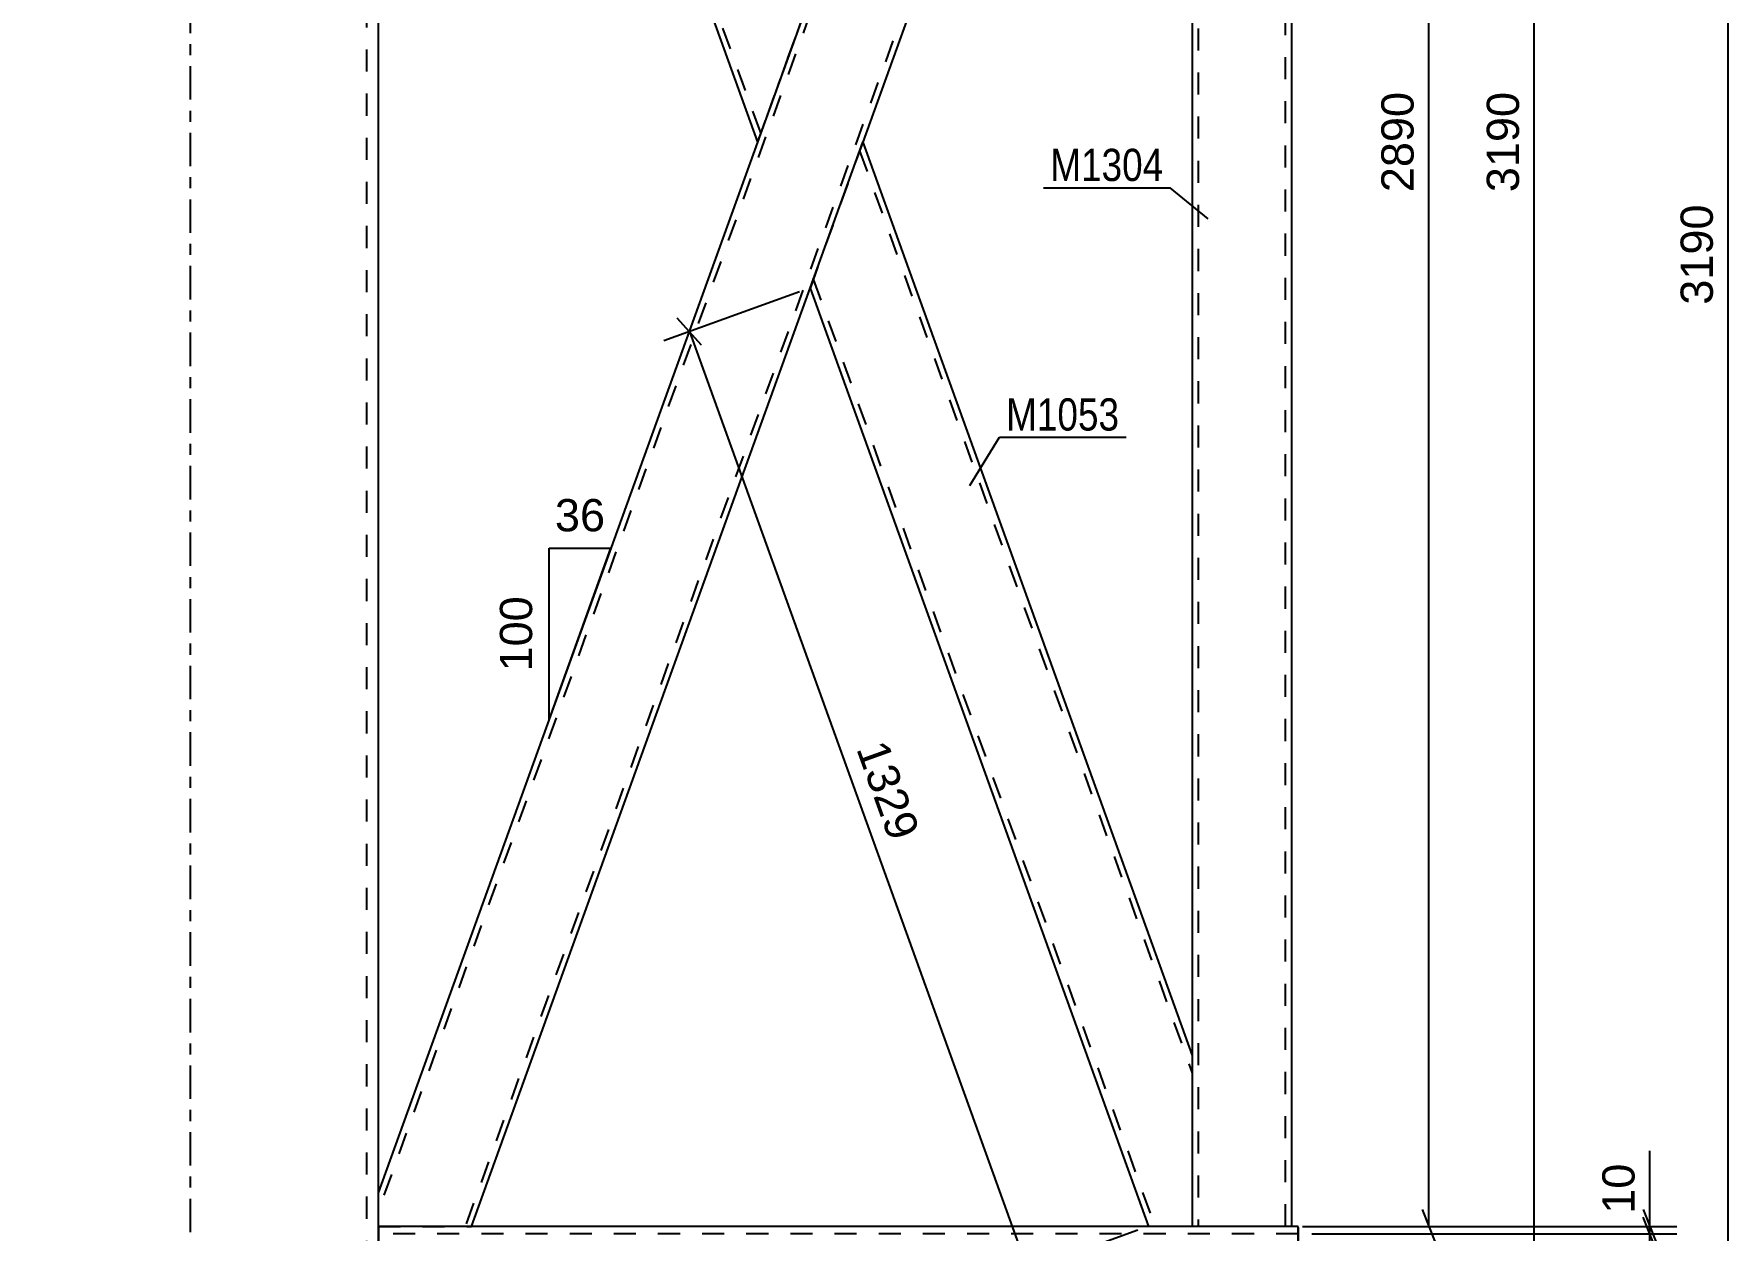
# Model space of a CAD drawing. Header units: millimetres. Extents: x -365 to 476, y -61 to 533.
# Drawn here: x -267.1 to -116.7, y 240 to 346.2 of the extents above; entities that cross this region are included whole.
import ezdxf

# ---------------------------------------------------------------- set-up
doc = ezdxf.new("R2010")
doc.units = ezdxf.units.MM
doc.linetypes.add('DXK_LINE_DOT2', pattern=[3.9198, 1.9599, -1.9599])
doc.linetypes.add('DXK_LINE_DOT3', pattern=[5.9187, 2.979, -0.9799, 0.9799, -0.9799])
doc.styles.add('Arial', font='arial.ttf', dxfattribs={"height": 0.2})
doc.styles.add('Arial Narrow', font='ARIALN.TTF', dxfattribs={"height": 0.2})

# ---------------------------------------------------------------- blocks, each defined once
blk = doc.blocks.new('Part-284858020-14430 - 14428')
at = {"color": 2, "linetype": 'Continuous'}
for p, q in [((-154.88, 240.3), (-236.54, 240.3)), ((-236.54, 240.3), (-236.54, 220.3)), ((-154.88, 238.97), (-154.88, 240.3)), ((-154.88, 238.97), (-154.88, 227.51)), ((-170.71, 220.3), (-236.54, 220.3))]:
    blk.add_line(p, q, dxfattribs=at)
at = {"color": 7, "linetype": 'DXK_LINE_DOT2'}
for p, q in [((-154.88, 239.63), (-236.54, 239.63)), ((-154.88, 240.2), (-154.88, 238.97)), ((-154.88, 227.51), (-154.88, 220.3)), ((-236.54, 220.97), (-236.54, 221.02)), ((-154.88, 220.97), (-236.54, 220.97)), ((-154.88, 220.3), (-170.71, 220.3)), ((-154.88, 220.97), (-154.88, 221.02))]:
    blk.add_line(p, q, dxfattribs=at)
at = {"color": 7, "linetype": 'DXK_LINE_DOT3'}
blk.add_line((-246.54, 230.3), (-144.88, 230.3), dxfattribs=at)
blk = doc.blocks.new('Part-284858020-14432 - 14428')
at = {"color": 2, "linetype": 'Continuous'}
for p, q in [((-236.55, 432.97), (-236.54, 432.97)), ((-228.26, 432.97), (-198.21, 349.61)), ((-236.55, 430), (-202.89, 336.63)), ((-198.21, 349.61), (-198.78, 348.03)), ((-198.78, 348.03), (-202.89, 336.63))]:
    blk.add_line(p, q, dxfattribs=at)
at = {"color": 7, "linetype": 'DXK_LINE_DOT2'}
for p, q in [((-228.26, 432.97), (-236.55, 432.97)), ((-236.55, 432.97), (-236.55, 430)), ((-236.54, 432.97), (-236.48, 432.97)), ((-228.83, 432.97), (-198.5, 348.82)), ((-236.55, 431.57), (-202.61, 337.42)), ((-198.26, 349.49), (-198.78, 348.03)), ((-202.61, 337.42), (-202.58, 337.48))]:
    blk.add_line(p, q, dxfattribs=at)
blk = doc.blocks.new('Part-284858020-14433 - 14428')
at = {"color": 7, "linetype": 'DXK_LINE_DOT2'}
for p, q in [((-163.75, 432.97), (-163.75, 240.3)), ((-156.01, 240.3), (-156.01, 432.97)), ((-164.28, 255.48), (-164.28, 240.3)), ((-155.48, 240.3), (-164.28, 240.3))]:
    blk.add_line(p, q, dxfattribs=at)
at = {"color": 2, "linetype": 'Continuous'}
for p, q in [((-155.48, 429.88), (-155.48, 240.3)), ((-164.28, 417.79), (-164.28, 255.48))]:
    blk.add_line(p, q, dxfattribs=at)
blk = doc.blocks.new('Part-284858020-14460 - 14428')
at = {"color": 2, "linetype": 'Continuous'}
for p, q in [((-198.21, 323.66), (-193.54, 336.63)), ((-193.54, 336.63), (-164.28, 255.48)), ((-198.21, 323.66), (-168.16, 240.3)), ((-164.28, 255.48), (-164.28, 252.33)), ((-164.28, 252.33), (-164.28, 240.3))]:
    blk.add_line(p, q, dxfattribs=at)
at = {"color": 7, "linetype": 'DXK_LINE_DOT2'}
for p, q in [((-193.82, 335.85), (-164.28, 253.91)), ((-197.93, 324.44), (-197.91, 324.5)), ((-197.93, 324.44), (-167.6, 240.3)), ((-164.28, 255.24), (-164.28, 252.33)), ((-164.28, 240.3), (-168.16, 240.3))]:
    blk.add_line(p, q, dxfattribs=at)
blk = doc.blocks.new('Part-284858020-14466 - 14428')
at = {"color": 2, "linetype": 'Continuous'}
for p, q in [((-301.54, 240.3), (-300.54, 240.3)), ((-293.54, 240.3), (-269.88, 240.3)), ((-301.54, 220.3), (-300.54, 220.3)), ((-293.54, 220.3), (-269.88, 220.3))]:
    blk.add_line(p, q, dxfattribs=at)
at = {"color": 7, "linetype": 'DXK_LINE_DOT2'}
for p, q in [((-301.54, 240.3), (-301.54, 220.3)), ((-301.54, 239.63), (-269.88, 239.63)), ((-300.54, 240.3), (-293.54, 240.3)), ((-269.88, 220.3), (-269.88, 240.3)), ((-269.88, 240.3), (-269.88, 240.3)), ((-269.88, 240.3), (-269.88, 240.3)), ((-301.54, 220.97), (-269.88, 220.97)), ((-300.54, 220.3), (-293.54, 220.3)), ((-269.88, 220.3), (-269.88, 220.3)), ((-269.88, 220.3), (-269.88, 220.3))]:
    blk.add_line(p, q, dxfattribs=at)
at = {"color": 7, "linetype": 'DXK_LINE_DOT3'}
blk.add_line((-311.54, 230.3), (-259.88, 230.3), dxfattribs=at)
blk = doc.blocks.new('Part-284858020-14498 - 14428')
at = {"color": 7, "linetype": 'DXK_LINE_DOT2'}
for p, q in [((-167.6, 432.97), (-236.55, 241.69)), ((-168.16, 432.97), (-202.89, 336.63)), ((-164.28, 419.36), (-228.83, 240.3)), ((-198.21, 349.61), (-202.89, 336.63)), ((-193.54, 336.63), (-198.21, 323.66)), ((-236.55, 243.27), (-236.55, 240.3)), ((-236.48, 240.3), (-236.55, 240.3)), ((-236.55, 240.3), (-236.48, 240.3)), ((-236.54, 240.3), (-236.48, 240.3)), ((-236.54, 240.3), (-228.26, 240.3))]:
    blk.add_line(p, q, dxfattribs=at)
at = {"color": 2, "linetype": 'Continuous'}
for p, q in [((-164.28, 417.79), (-193.54, 336.63)), ((-202.89, 336.63), (-236.55, 243.27)), ((-228.26, 240.3), (-198.21, 323.66)), ((-236.55, 240.3), (-236.54, 240.3))]:
    blk.add_line(p, q, dxfattribs=at)
blk = doc.blocks.new('Part-284858020-14499 - 14428')
at = {"color": 7, "linetype": 'DXK_LINE_DOT3'}
blk.add_line((-253.21, 109.57), (-253.21, 464.61), dxfattribs=at)
at = {"color": 7, "linetype": 'DXK_LINE_DOT2'}
blk.add_line((-237.61, 454.61), (-237.61, 109.57), dxfattribs=at)
at = {"color": 2, "linetype": 'Continuous'}
blk.add_line((-236.55, 454.61), (-236.55, 109.57), dxfattribs=at)
blk = doc.blocks.new('StraightDimension-284858020-29409 - 14428')
at = {"color": 7, "linetype": 'Continuous'}
blk.add_line((-116.71, 220.3), (-116.71, 432.97), dxfattribs=at)
at = {"color": 0}
blk.add_wipeout([(-117.46, 331.68), (-121.66, 331.68), (-121.66, 321.58), (-117.46, 321.58)], dxfattribs=at)
at = {"color": 3, "style": 'Arial'}
blk.add_text('3190', height=2.865, rotation=90.0002, dxfattribs=at).set_placement((-118.06, 322.18))
blk = doc.blocks.new('StraightDimension-284858020-17542 - 14428')
at = {"color": 7, "linetype": 'Continuous'}
blk.add_line((-133.92, 230.3), (-133.92, 442.97), dxfattribs=at)
at = {"color": 0}
blk.add_wipeout([(-134.67, 341.68), (-138.87, 341.68), (-138.87, 331.58), (-134.67, 331.58)], dxfattribs=at)
at = {"color": 3, "style": 'Arial'}
blk.add_text('3190', height=2.865, rotation=90.0002, dxfattribs=at).set_placement((-135.27, 332.18))
blk = doc.blocks.new('StraightDimension-284858020-17488 - 14428')
at = {"color": 7, "linetype": 'Continuous'}
for p, q in [((-124.26, 241.8), (-123.06, 238.8)), ((-123.06, 238.13), (-124.26, 241.13)), ((-154.08, 240.3), (-121.26, 240.3)), ((-153.68, 239.63), (-121.26, 239.63)), ((-123.66, 239.63), (-123.66, 240.3))]:
    blk.add_line(p, q, dxfattribs=at)
at = {"color": 0}
blk.add_wipeout([(-124.41, 246.47), (-128.61, 246.47), (-128.61, 240.82), (-124.41, 240.82)], dxfattribs=at)
at = {"color": 7, "linetype": 'Continuous'}
blk.add_line((-123.66, 240.3), (-123.66, 247), dxfattribs=at)
blk.add_line((-123.66, 240.3), (-123.66, 247), dxfattribs=at)
at = {"color": 3, "style": 'Arial'}
blk.add_text('10', height=2.865, rotation=90.0002, dxfattribs=at).set_placement((-125.01, 241.42))
blk = doc.blocks.new('StraightDimension-284858020-17489 - 14428')
at = {"color": 7, "linetype": 'Continuous'}
for p, q in [((-123.06, 238.13), (-124.26, 241.13)), ((-153.68, 239.63), (-121.26, 239.63)), ((-123.66, 220.97), (-123.66, 239.63)), ((-124.26, 222.47), (-123.06, 219.47)), ((-153.48, 220.97), (-121.26, 220.97))]:
    blk.add_line(p, q, dxfattribs=at)
at = {"color": 0}
blk.add_wipeout([(-124.41, 234.23), (-128.61, 234.23), (-128.61, 226.36), (-124.41, 226.36)], dxfattribs=at)
at = {"color": 3, "style": 'Arial'}
blk.add_text('280', height=2.865, rotation=90.0002, dxfattribs=at).set_placement((-125.01, 226.96))
blk = doc.blocks.new('StraightDimension-284858020-17589 - 14428')
at = {"color": 7, "linetype": 'Continuous'}
for p, q in [((-143.28, 240.3), (-143.28, 432.97)), ((-143.88, 241.8), (-142.68, 238.8)), ((-154.48, 240.3), (-140.88, 240.3))]:
    blk.add_line(p, q, dxfattribs=at)
at = {"color": 0}
blk.add_wipeout([(-144.03, 341.68), (-148.23, 341.68), (-148.23, 331.58), (-144.03, 331.58)], dxfattribs=at)
at = {"color": 3, "style": 'Arial'}
blk.add_text('2890', height=2.865, rotation=90.0002, dxfattribs=at).set_placement((-144.63, 332.18))
blk = doc.blocks.new('StraightDimension-284858020-17716 - 14428')
at = {"color": 7, "linetype": 'Continuous'}
for p, q in [((-199.15, 323.32), (-211.19, 318.98)), ((-207.85, 318.59), (-210, 321)), ((-208.93, 319.79), (-178.88, 236.44)), ((-169.1, 239.96), (-181.14, 235.62)), ((-179.95, 237.64), (-177.8, 235.23))]:
    blk.add_line(p, q, dxfattribs=at)
at = {"color": 0}
blk.add_wipeout([(-191.49, 273.62), (-187.53, 275.05), (-190.96, 284.54), (-194.91, 283.12)], dxfattribs=at)
at = {"color": 3, "style": 'Arial'}
blk.add_text('1329', height=2.865, rotation=-70.1759, dxfattribs=at).set_placement((-194.14, 282.76))
blk = doc.blocks.new('AngleDimension-284858020-17761 - 14428')
at = {"color": 7, "linetype": 'Continuous'}
for p, q in [((-221.39, 300.55), (-215.9, 300.55)), ((-221.39, 285.31), (-215.9, 300.55)), ((-221.39, 285.31), (-221.39, 300.55)), ((-215.9, 300.55), (-215.9, 300.55))]:
    blk.add_line(p, q, dxfattribs=at)
at = {"color": 0}
for points in [[(-215.82, 301.45), (-215.82, 305.65), (-221.47, 305.65), (-221.47, 301.45)], [(-222.29, 296.87), (-226.49, 296.87), (-226.49, 289), (-222.29, 289)]]:
    blk.add_wipeout(points, dxfattribs=at)
at = {"color": 3, "style": 'Arial'}
blk.add_text('36', height=2.865, dxfattribs=at).set_placement((-220.87, 302.05))
blk.add_text('100', height=2.865, rotation=90.0002, dxfattribs=at).set_placement((-222.89, 289.6))
blk = doc.blocks.new('Mark-284858020-17608 - 14428')
at = {"color": 0}
blk.add_wipeout([(-166.83, 333.17), (-166.83, 336.17), (-176.89, 336.17), (-176.89, 333.17)], dxfattribs=at)
blk.add_wipeout([(-166.83, 333.17), (-166.83, 336.17), (-176.89, 336.17), (-176.89, 333.17)], dxfattribs=at)
at = {"color": 30, "linetype": 'Continuous'}
for p in [(-177.49, 332.57), (-162.88, 329.82)]:
    blk.add_line(p, (-166.23, 332.57), dxfattribs=at)
at = {"color": 3, "style": 'Arial Narrow'}
blk.add_text('M1304', height=2.863, dxfattribs=at).set_placement((-176.89, 333.17))
blk = doc.blocks.new('Mark-284858020-17611 - 14428')
at = {"color": 0}
blk.add_wipeout([(-170.76, 311), (-170.76, 314), (-180.81, 314), (-180.81, 311)], dxfattribs=at)
blk.add_wipeout([(-170.76, 311), (-170.76, 314), (-180.81, 314), (-180.81, 311)], dxfattribs=at)
at = {"color": 30, "linetype": 'Continuous'}
for p, q in [((-184.04, 306.12), (-181.41, 310.4)), ((-181.41, 310.4), (-170.16, 310.4))]:
    blk.add_line(p, q, dxfattribs=at)
at = {"color": 3, "style": 'Arial Narrow'}
blk.add_text('M1053', height=2.863, dxfattribs=at).set_placement((-180.81, 311))

msp = doc.modelspace()

# ---------------------------------------------------------------- block references
for name in ['Part-284858020-14499 - 14428', 'Part-284858020-14432 - 14428', 'Part-284858020-14498 - 14428', 'Part-284858020-14433 - 14428', 'Part-284858020-14460 - 14428', 'Part-284858020-14466 - 14428', 'Part-284858020-14430 - 14428']:
    msp.add_blockref(name, (0, 0))

# ---------------------------------------------------------------- next in the draw order: block references
for name in ['StraightDimension-284858020-29409 - 14428', 'AngleDimension-284858020-17761 - 14428']:
    msp.add_blockref(name, (0, 0))

# ---------------------------------------------------------------- next in the draw order: block references
for name in ['StraightDimension-284858020-17542 - 14428', 'Mark-284858020-17608 - 14428', 'StraightDimension-284858020-17716 - 14428']:
    msp.add_blockref(name, (0, 0))

# ---------------------------------------------------------------- next in the draw order: block references
for name in ['Mark-284858020-17611 - 14428', 'StraightDimension-284858020-17488 - 14428']:
    msp.add_blockref(name, (0, 0))

# ---------------------------------------------------------------- next in the draw order: block references
msp.add_blockref('StraightDimension-284858020-17489 - 14428', (0, 0))

# ---------------------------------------------------------------- next in the draw order: block references
msp.add_blockref('StraightDimension-284858020-17589 - 14428', (0, 0))

doc.saveas('drawing.dxf')
